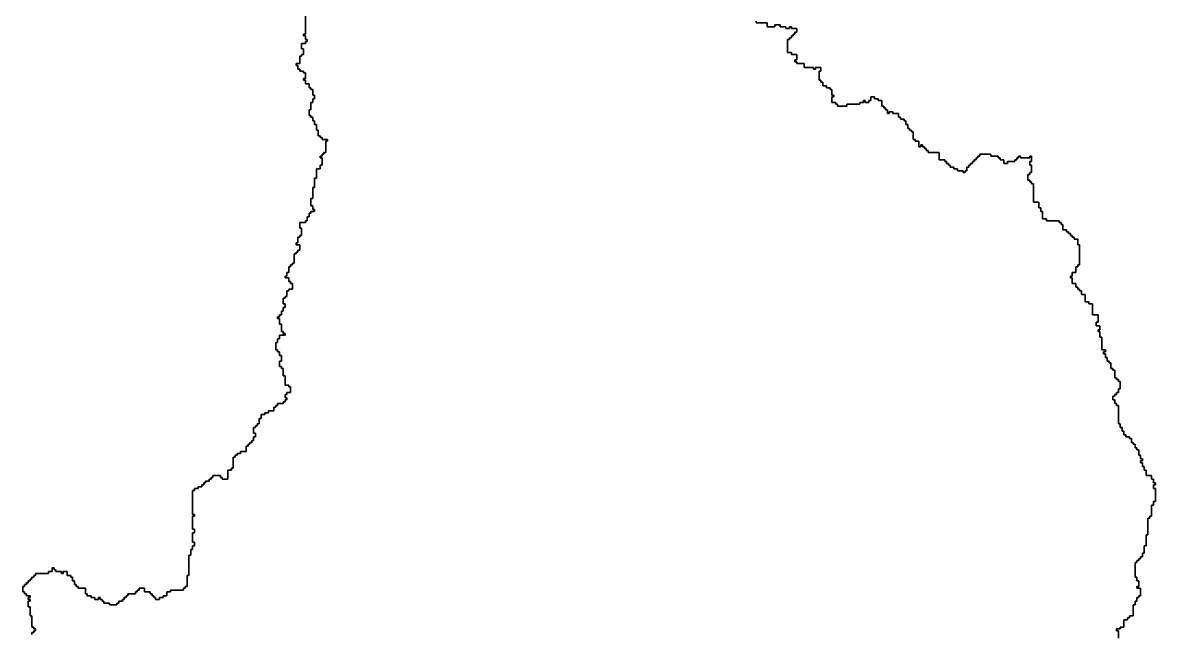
# Model space of a CAD drawing. Header units: inches. Extents: x -98695 to 376223, y 1122520 to 1501782.
# Drawn here: x 20467 to 39376, y 1400931 to 1411129 of the extents above; entities that cross this region are included whole.
import ezdxf

# ---------------------------------------------------------------- set-up
doc = ezdxf.new("R2010")
doc.units = ezdxf.units.IN
doc.header["$MEASUREMENT"] = 0
doc.layers.add('subs1', color=7, linetype='Continuous', true_color=0xc8dcf7)

msp = doc.modelspace()

# ---------------------------------------------------------------- linework, layer by layer
at = {"layer": 'subs1'}
for points in [[(20621, 1400912), (20621, 1400943), (20652, 1400943), (20652, 1400974), (20682, 1400974), (20682, 1401005), (20652, 1401005), (20652, 1401036), (20621, 1401036), (20621, 1401221), (20590, 1401221), (20590, 1401375), (20559, 1401375), (20559, 1401468), (20590, 1401468), (20590, 1401498), (20559, 1401498), (20559, 1401529), (20590, 1401529), (20590, 1401560), (20528, 1401560), (20528, 1401591), (20497, 1401591), (20497, 1401622), (20467, 1401622), (20467, 1401714), (20497, 1401714), (20497, 1401745), (20528, 1401745), (20528, 1401776), (20559, 1401776), (20559, 1401807), (20590, 1401807), (20590, 1401838), (20621, 1401838), (20621, 1401869), (20652, 1401869), (20652, 1401899), (20682, 1401899), (20682, 1401930), (20898, 1401930), (20898, 1401961), (20960, 1401961), (20960, 1402023), (20991, 1402023), (20991, 1401992), (21022, 1401992), (21022, 1401961), (21114, 1401961), (21114, 1401930), (21145, 1401930), (21145, 1401961), (21207, 1401961), (21207, 1401899), (21269, 1401899), (21269, 1401869), (21299, 1401869), (21299, 1401807), (21330, 1401807), (21330, 1401745), (21361, 1401745), (21361, 1401714), (21392, 1401714), (21392, 1401684), (21515, 1401684), (21515, 1401591), (21546, 1401591), (21546, 1401560), (21608, 1401560), (21608, 1401529), (21670, 1401529), (21670, 1401498), (21731, 1401498), (21731, 1401529), (21762, 1401529), (21762, 1401498), (21793, 1401498), (21793, 1401468), (21824, 1401468), (21824, 1401437), (21916, 1401437), (21916, 1401406), (22040, 1401406), (22040, 1401437), (22071, 1401437), (22071, 1401468), (22132, 1401468), (22132, 1401498), (22163, 1401498), (22163, 1401529), (22194, 1401529), (22194, 1401560), (22225, 1401560), (22225, 1401591), (22348, 1401591), (22348, 1401622), (22379, 1401622), (22379, 1401653), (22410, 1401653), (22410, 1401684), (22502, 1401684), (22502, 1401622), (22595, 1401622), (22595, 1401591), (22626, 1401591), (22626, 1401560), (22657, 1401560), (22657, 1401529), (22687, 1401529), (22687, 1401498), (22749, 1401498), (22749, 1401529), (22811, 1401529), (22811, 1401560), (22873, 1401560), (22873, 1401622), (22934, 1401622), (22934, 1401653), (23150, 1401653), (23150, 1401684), (23181, 1401684), (23181, 1401714), (23212, 1401714), (23212, 1401899), (23243, 1401899), (23243, 1402239), (23274, 1402239), (23274, 1402331), (23304, 1402331), (23304, 1402393), (23335, 1402393), (23335, 1402455), (23304, 1402455), (23304, 1402609), (23335, 1402609), (23335, 1402671), (23304, 1402671), (23304, 1402887), (23335, 1402887), (23335, 1402917), (23304, 1402917), (23304, 1403318), (23335, 1403318), (23335, 1403349), (23397, 1403349), (23397, 1403380), (23459, 1403380), (23459, 1403411), (23489, 1403411), (23489, 1403442), (23520, 1403442), (23520, 1403473), (23582, 1403473), (23582, 1403503), (23613, 1403503), (23613, 1403534), (23644, 1403534), (23644, 1403565), (23767, 1403565), (23767, 1403534), (23798, 1403534), (23798, 1403503), (23891, 1403503), (23891, 1403658), (23952, 1403658), (23952, 1403689), (23983, 1403689), (23983, 1403874), (24014, 1403874), (24014, 1403905), (24045, 1403905), (24045, 1403935), (24106, 1403935), (24106, 1403966), (24199, 1403966), (24199, 1404059), (24230, 1404059), (24230, 1404090), (24261, 1404090), (24261, 1404120), (24292, 1404120), (24292, 1404151), (24322, 1404151), (24322, 1404213), (24353, 1404213), (24353, 1404275), (24322, 1404275), (24322, 1404367), (24353, 1404367), (24353, 1404398), (24384, 1404398), (24384, 1404429), (24415, 1404429), (24415, 1404521), (24446, 1404521), (24446, 1404583), (24507, 1404583), (24507, 1404614), (24569, 1404614), (24569, 1404645), (24662, 1404645), (24662, 1404707), (24693, 1404707), (24693, 1404737), (24723, 1404737), (24723, 1404768), (24816, 1404768), (24816, 1404799), (24847, 1404799), (24847, 1404830), (24878, 1404830), (24878, 1404861), (24847, 1404861), (24847, 1404922), (24878, 1404922), (24878, 1404953), (24939, 1404953), (24939, 1405046), (24908, 1405046), (24908, 1405077), (24847, 1405077), (24847, 1405231), (24816, 1405231), (24816, 1405354), (24785, 1405354), (24785, 1405385), (24754, 1405385), (24754, 1405478), (24785, 1405478), (24785, 1405570), (24754, 1405570), (24754, 1405632), (24723, 1405632), (24723, 1405663), (24693, 1405663), (24693, 1405786), (24723, 1405786), (24723, 1405848), (24754, 1405848), (24754, 1405910), (24847, 1405910), (24847, 1405940), (24816, 1405940), (24816, 1405971), (24785, 1405971), (24785, 1406095), (24754, 1406095), (24754, 1406187), (24723, 1406187), (24723, 1406218), (24754, 1406218), (24754, 1406249), (24785, 1406249), (24785, 1406311), (24816, 1406311), (24816, 1406372), (24847, 1406372), (24847, 1406434), (24816, 1406434), (24816, 1406526), (24847, 1406526), (24847, 1406557), (24878, 1406557), (24878, 1406650), (24908, 1406650), (24908, 1406681), (24970, 1406681), (24970, 1406773), (24939, 1406773), (24939, 1406804), (24908, 1406804), (24908, 1406866), (24847, 1406866), (24847, 1406897), (24878, 1406897), (24878, 1406958), (24908, 1406958), (24908, 1407051), (24939, 1407051), (24939, 1407082), (24970, 1407082), (24970, 1407113), (25001, 1407113), (25001, 1407267), (25032, 1407267), (25032, 1407298), (25063, 1407298), (25063, 1407329), (25094, 1407329), (25094, 1407421), (25032, 1407421), (25032, 1407452), (25063, 1407452), (25063, 1407544), (25094, 1407544), (25094, 1407575), (25124, 1407575), (25124, 1407699), (25094, 1407699), (25094, 1407791), (25186, 1407791), (25186, 1407822), (25217, 1407822), (25217, 1407884), (25248, 1407884), (25248, 1407945), (25279, 1407945), (25279, 1407976), (25340, 1407976), (25340, 1408007), (25309, 1408007), (25309, 1408069), (25279, 1408069), (25279, 1408192), (25309, 1408192), (25309, 1408377), (25340, 1408377), (25340, 1408532), (25371, 1408532), (25371, 1408686), (25433, 1408686), (25433, 1408747), (25464, 1408747), (25464, 1408871), (25433, 1408871), (25433, 1408902), (25464, 1408902), (25464, 1408933), (25495, 1408933), (25495, 1408963), (25525, 1408963), (25525, 1409148), (25556, 1409148), (25556, 1409179), (25464, 1409179), (25464, 1409210), (25433, 1409210), (25433, 1409241), (25402, 1409241), (25402, 1409334), (25371, 1409334), (25371, 1409426), (25340, 1409426), (25340, 1409488), (25309, 1409488), (25309, 1409549), (25279, 1409549), (25279, 1409580), (25248, 1409580), (25248, 1409673), (25279, 1409673), (25279, 1409796), (25309, 1409796), (25309, 1409858), (25340, 1409858), (25340, 1409920), (25309, 1409920), (25309, 1410012), (25279, 1410012), (25279, 1410043), (25248, 1410043), (25248, 1410105), (25186, 1410105), (25186, 1410166), (25155, 1410166), (25155, 1410197), (25186, 1410197), (25186, 1410290), (25155, 1410290), (25155, 1410321), (25094, 1410321), (25094, 1410351), (25063, 1410351), (25063, 1410413), (25032, 1410413), (25032, 1410444), (25094, 1410444), (25094, 1410567), (25124, 1410567), (25124, 1410598), (25155, 1410598), (25155, 1410691), (25124, 1410691), (25124, 1410783), (25186, 1410783), (25186, 1410814), (25217, 1410814), (25217, 1410845), (25186, 1410845), (25186, 1410907), (25155, 1410907), (25155, 1410938), (25186, 1410938), (25186, 1411246)], [(32713, 1411154), (32713, 1411123), (32898, 1411123), (32898, 1411061), (33021, 1411061), (33021, 1411092), (33114, 1411092), (33114, 1411061), (33206, 1411061), (33206, 1411030), (33268, 1411030), (33268, 1411061), (33299, 1411061), (33299, 1411030), (33391, 1411030), (33391, 1410968), (33360, 1410968), (33360, 1410938), (33330, 1410938), (33330, 1410907), (33299, 1410907), (33299, 1410876), (33268, 1410876), (33268, 1410845), (33237, 1410845), (33237, 1410629), (33299, 1410629), (33299, 1410598), (33391, 1410598), (33391, 1410506), (33360, 1410506), (33360, 1410475), (33391, 1410475), (33391, 1410444), (33515, 1410444), (33515, 1410382), (33669, 1410382), (33669, 1410351), (33700, 1410351), (33700, 1410382), (33792, 1410382), (33792, 1410321), (33761, 1410321), (33761, 1410166), (33792, 1410166), (33792, 1410136), (33823, 1410136), (33823, 1410074), (33885, 1410074), (33885, 1410043), (33947, 1410043), (33947, 1410012), (33977, 1410012), (33977, 1409920), (34008, 1409920), (34008, 1409889), (33977, 1409889), (33977, 1409796), (34039, 1409796), (34039, 1409765), (34070, 1409765), (34070, 1409735), (34224, 1409735), (34224, 1409765), (34440, 1409765), (34440, 1409796), (34502, 1409796), (34502, 1409827), (34533, 1409827), (34533, 1409796), (34594, 1409796), (34594, 1409827), (34625, 1409827), (34625, 1409889), (34687, 1409889), (34687, 1409858), (34749, 1409858), (34749, 1409827), (34810, 1409827), (34810, 1409735), (34841, 1409735), (34841, 1409704), (34872, 1409704), (34872, 1409673), (34903, 1409673), (34903, 1409611), (34934, 1409611), (34934, 1409642), (34995, 1409642), (34995, 1409611), (35088, 1409611), (35088, 1409549), (35119, 1409549), (35119, 1409519), (35180, 1409519), (35180, 1409488), (35211, 1409488), (35211, 1409426), (35242, 1409426), (35242, 1409364), (35273, 1409364), (35273, 1409334), (35304, 1409334), (35304, 1409303), (35335, 1409303), (35335, 1409179), (35366, 1409179), (35366, 1409148), (35427, 1409148), (35427, 1409056), (35458, 1409056), (35458, 1409087), (35489, 1409087), (35489, 1409056), (35520, 1409056), (35520, 1409025), (35551, 1409025), (35551, 1408994), (35581, 1408994), (35581, 1408963), (35767, 1408963), (35767, 1408840), (35859, 1408840), (35859, 1408809), (35890, 1408809), (35890, 1408778), (35921, 1408778), (35921, 1408747), (35952, 1408747), (35952, 1408717), (36013, 1408717), (36013, 1408686), (36075, 1408686), (36075, 1408655), (36168, 1408655), (36168, 1408624), (36198, 1408624), (36198, 1408655), (36229, 1408655), (36229, 1408717), (36260, 1408717), (36260, 1408747), (36291, 1408747), (36291, 1408778), (36322, 1408778), (36322, 1408809), (36353, 1408809), (36353, 1408840), (36383, 1408840), (36383, 1408871), (36414, 1408871), (36414, 1408902), (36445, 1408902), (36445, 1408933), (36630, 1408933), (36630, 1408902), (36754, 1408902), (36754, 1408871), (36784, 1408871), (36784, 1408840), (36846, 1408840), (36846, 1408778), (36908, 1408778), (36908, 1408809), (37031, 1408809), (37031, 1408840), (37062, 1408840), (37062, 1408871), (37093, 1408871), (37093, 1408902), (37124, 1408902), (37124, 1408871), (37278, 1408871), (37278, 1408902), (37309, 1408902), (37309, 1408809), (37278, 1408809), (37278, 1408747), (37309, 1408747), (37309, 1408624), (37278, 1408624), (37278, 1408593), (37247, 1408593), (37247, 1408501), (37278, 1408501), (37278, 1408470), (37309, 1408470), (37309, 1408439), (37340, 1408439), (37340, 1408131), (37432, 1408131), (37432, 1408038), (37463, 1408038), (37463, 1407976), (37494, 1407976), (37494, 1407853), (37556, 1407853), (37556, 1407822), (37772, 1407822), (37772, 1407791), (37802, 1407791), (37802, 1407760), (37833, 1407760), (37833, 1407668), (37895, 1407668), (37895, 1407637), (37926, 1407637), (37926, 1407606), (37957, 1407606), (37957, 1407575), (37988, 1407575), (37988, 1407544), (38018, 1407544), (38018, 1407514), (38080, 1407514), (38080, 1407421), (38111, 1407421), (38111, 1407082), (38080, 1407082), (38080, 1407051), (38049, 1407051), (38049, 1406958), (37988, 1406958), (37988, 1406897), (37957, 1406897), (37957, 1406866), (37988, 1406866), (37988, 1406773), (38049, 1406773), (38049, 1406712), (38080, 1406712), (38080, 1406681), (38111, 1406681), (38111, 1406650), (38142, 1406650), (38142, 1406588), (38203, 1406588), (38203, 1406465), (38265, 1406465), (38265, 1406434), (38327, 1406434), (38327, 1406249), (38419, 1406249), (38419, 1406125), (38389, 1406125), (38389, 1406064), (38450, 1406064), (38450, 1406002), (38419, 1406002), (38419, 1405971), (38450, 1405971), (38450, 1405879), (38481, 1405879), (38481, 1405663), (38543, 1405663), (38543, 1405632), (38512, 1405632), (38512, 1405601), (38543, 1405601), (38543, 1405539), (38574, 1405539), (38574, 1405478), (38604, 1405478), (38604, 1405447), (38635, 1405447), (38635, 1405354), (38666, 1405354), (38666, 1405323), (38697, 1405323), (38697, 1405200), (38728, 1405200), (38728, 1405169), (38759, 1405169), (38759, 1405138), (38790, 1405138), (38790, 1405015), (38759, 1405015), (38759, 1404953), (38728, 1404953), (38728, 1404922), (38697, 1404922), (38697, 1404892), (38666, 1404892), (38666, 1404830), (38697, 1404830), (38697, 1404768), (38728, 1404768), (38728, 1404737), (38759, 1404737), (38759, 1404429), (38790, 1404429), (38790, 1404367), (38820, 1404367), (38820, 1404306), (38851, 1404306), (38851, 1404244), (38882, 1404244), (38882, 1404213), (38944, 1404213), (38944, 1404182), (38975, 1404182), (38975, 1404120), (39005, 1404120), (39005, 1404090), (39036, 1404090), (39036, 1404028), (39067, 1404028), (39067, 1403997), (39098, 1403997), (39098, 1403905), (39129, 1403905), (39129, 1403843), (39160, 1403843), (39160, 1403812), (39129, 1403812), (39129, 1403781), (39160, 1403781), (39160, 1403719), (39191, 1403719), (39191, 1403658), (39221, 1403658), (39221, 1403565), (39314, 1403565), (39314, 1403503), (39345, 1403503), (39345, 1403442), (39376, 1403442), (39376, 1403411), (39345, 1403411), (39345, 1403349), (39376, 1403349), (39376, 1403133), (39345, 1403133), (39345, 1403072), (39314, 1403072), (39314, 1402887), (39283, 1402887), (39283, 1402856), (39252, 1402856), (39252, 1402578), (39221, 1402578), (39221, 1402393), (39191, 1402393), (39191, 1402270), (39160, 1402270), (39160, 1402208), (39129, 1402208), (39129, 1402177), (39098, 1402177), (39098, 1402146), (39067, 1402146), (39067, 1402115), (39036, 1402115), (39036, 1401869), (39067, 1401869), (39067, 1401807), (39098, 1401807), (39098, 1401714), (39067, 1401714), (39067, 1401684), (39129, 1401684), (39129, 1401560), (39098, 1401560), (39098, 1401529), (39067, 1401529), (39067, 1401468), (39036, 1401468), (39036, 1401406), (39005, 1401406), (39005, 1401221), (38944, 1401221), (38944, 1401190), (38913, 1401190), (38913, 1401159), (38851, 1401159), (38851, 1401036), (38790, 1401036), (38790, 1401005), (38728, 1401005), (38728, 1400974), (38759, 1400974), (38759, 1400851)]]:
    msp.add_lwpolyline(points, dxfattribs=at)
for points in [[(25186, 1411246, 0), (25186, 1410938, 0), (25155, 1410938, 0), (25155, 1410907, 0), (25186, 1410907, 0), (25186, 1410845, 0), (25217, 1410845, 0), (25217, 1410814, 0), (25186, 1410814, 0), (25186, 1410783, 0), (25124, 1410783, 0), (25124, 1410691, 0), (25155, 1410691, 0), (25155, 1410598, 0), (25124, 1410598, 0), (25124, 1410567, 0), (25094, 1410567, 0), (25094, 1410444, 0), (25032, 1410444, 0), (25032, 1410413, 0), (25063, 1410413, 0), (25063, 1410351, 0), (25094, 1410351, 0), (25094, 1410321, 0), (25155, 1410321, 0), (25155, 1410290, 0), (25186, 1410290, 0), (25186, 1410197, 0), (25155, 1410197, 0), (25155, 1410166, 0), (25186, 1410166, 0), (25186, 1410105, 0), (25248, 1410105, 0), (25248, 1410043, 0), (25279, 1410043, 0), (25279, 1410012, 0), (25309, 1410012, 0), (25309, 1409920, 0), (25340, 1409920, 0), (25340, 1409858, 0), (25309, 1409858, 0), (25309, 1409796, 0), (25279, 1409796, 0), (25279, 1409673, 0), (25248, 1409673, 0), (25248, 1409580, 0), (25279, 1409580, 0), (25279, 1409549, 0), (25309, 1409549, 0), (25309, 1409488, 0), (25340, 1409488, 0), (25340, 1409426, 0), (25371, 1409426, 0), (25371, 1409334, 0), (25402, 1409334, 0), (25402, 1409241, 0), (25433, 1409241, 0), (25433, 1409210, 0), (25464, 1409210, 0), (25464, 1409179, 0), (25556, 1409179, 0), (25556, 1409148, 0), (25525, 1409148, 0), (25525, 1408963, 0), (25495, 1408963, 0), (25495, 1408933, 0), (25464, 1408933, 0), (25464, 1408902, 0), (25433, 1408902, 0), (25433, 1408871, 0), (25464, 1408871, 0), (25464, 1408747, 0), (25433, 1408747, 0), (25433, 1408686, 0), (25371, 1408686, 0), (25371, 1408532, 0), (25340, 1408532, 0), (25340, 1408377, 0), (25309, 1408377, 0), (25309, 1408192, 0), (25279, 1408192, 0), (25279, 1408069, 0), (25309, 1408069, 0), (25309, 1408007, 0), (25340, 1408007, 0), (25340, 1407976, 0), (25279, 1407976, 0), (25279, 1407945, 0), (25248, 1407945, 0), (25248, 1407884, 0), (25217, 1407884, 0), (25217, 1407822, 0), (25186, 1407822, 0), (25186, 1407791, 0), (25094, 1407791, 0), (25094, 1407699, 0), (25124, 1407699, 0), (25124, 1407575, 0), (25094, 1407575, 0), (25094, 1407544, 0), (25063, 1407544, 0), (25063, 1407452, 0), (25032, 1407452, 0), (25032, 1407421, 0), (25094, 1407421, 0), (25094, 1407329, 0), (25063, 1407329, 0), (25063, 1407298, 0), (25032, 1407298, 0), (25032, 1407267, 0), (25001, 1407267, 0), (25001, 1407113, 0), (24970, 1407113, 0), (24970, 1407082, 0), (24939, 1407082, 0), (24939, 1407051, 0), (24908, 1407051, 0), (24908, 1406958, 0), (24878, 1406958, 0), (24878, 1406897, 0), (24847, 1406897, 0), (24847, 1406866, 0), (24908, 1406866, 0), (24908, 1406804, 0), (24939, 1406804, 0), (24939, 1406773, 0), (24970, 1406773, 0), (24970, 1406681, 0), (24908, 1406681, 0), (24908, 1406650, 0), (24878, 1406650, 0), (24878, 1406557, 0), (24847, 1406557, 0), (24847, 1406526, 0), (24816, 1406526, 0), (24816, 1406434, 0), (24847, 1406434, 0), (24847, 1406372, 0), (24816, 1406372, 0), (24816, 1406311, 0), (24785, 1406311, 0), (24785, 1406249, 0), (24754, 1406249, 0), (24754, 1406218, 0), (24723, 1406218, 0), (24723, 1406187, 0), (24754, 1406187, 0), (24754, 1406095, 0), (24785, 1406095, 0), (24785, 1405971, 0), (24816, 1405971, 0), (24816, 1405940, 0), (24847, 1405940, 0), (24847, 1405910, 0), (24754, 1405910, 0), (24754, 1405848, 0), (24723, 1405848, 0), (24723, 1405786, 0), (24693, 1405786, 0), (24693, 1405663, 0), (24723, 1405663, 0), (24723, 1405632, 0), (24754, 1405632, 0), (24754, 1405570, 0), (24785, 1405570, 0), (24785, 1405478, 0), (24754, 1405478, 0), (24754, 1405385, 0), (24785, 1405385, 0), (24785, 1405354, 0), (24816, 1405354, 0), (24816, 1405231, 0), (24847, 1405231, 0), (24847, 1405077, 0), (24908, 1405077, 0), (24908, 1405046, 0), (24939, 1405046, 0), (24939, 1404953, 0), (24878, 1404953, 0), (24878, 1404922, 0), (24847, 1404922, 0), (24847, 1404861, 0), (24878, 1404861, 0), (24878, 1404830, 0), (24847, 1404830, 0), (24847, 1404799, 0), (24816, 1404799, 0), (24816, 1404768, 0), (24723, 1404768, 0), (24723, 1404737, 0), (24693, 1404737, 0), (24693, 1404707, 0), (24662, 1404707, 0), (24662, 1404645, 0), (24569, 1404645, 0), (24569, 1404614, 0), (24507, 1404614, 0), (24507, 1404583, 0), (24446, 1404583, 0), (24446, 1404521, 0), (24415, 1404521, 0), (24415, 1404429, 0), (24384, 1404429, 0), (24384, 1404398, 0), (24353, 1404398, 0), (24353, 1404367, 0), (24322, 1404367, 0), (24322, 1404275, 0), (24353, 1404275, 0), (24353, 1404213, 0), (24322, 1404213, 0), (24322, 1404151, 0), (24292, 1404151, 0), (24292, 1404120, 0), (24261, 1404120, 0), (24261, 1404090, 0), (24230, 1404090, 0), (24230, 1404059, 0), (24199, 1404059, 0), (24199, 1403966, 0), (24106, 1403966, 0), (24106, 1403935, 0), (24045, 1403935, 0), (24045, 1403905, 0), (24014, 1403905, 0), (24014, 1403874, 0), (23983, 1403874, 0), (23983, 1403689, 0), (23952, 1403689, 0), (23952, 1403658, 0), (23891, 1403658, 0), (23891, 1403503, 0), (23798, 1403503, 0), (23798, 1403534, 0), (23767, 1403534, 0), (23767, 1403565, 0), (23644, 1403565, 0), (23644, 1403534, 0), (23613, 1403534, 0), (23613, 1403503, 0), (23582, 1403503, 0), (23582, 1403473, 0), (23520, 1403473, 0), (23520, 1403442, 0), (23489, 1403442, 0), (23489, 1403411, 0), (23459, 1403411, 0), (23459, 1403380, 0), (23397, 1403380, 0), (23397, 1403349, 0), (23335, 1403349, 0), (23335, 1403318, 0), (23304, 1403318, 0), (23304, 1402917, 0), (23335, 1402917, 0), (23335, 1402887, 0), (23304, 1402887, 0), (23304, 1402671, 0), (23335, 1402671, 0), (23335, 1402609, 0), (23304, 1402609, 0), (23304, 1402455, 0), (23335, 1402455, 0), (23335, 1402393, 0), (23304, 1402393, 0), (23304, 1402331, 0), (23274, 1402331, 0), (23274, 1402239, 0), (23243, 1402239, 0), (23243, 1401899, 0), (23212, 1401899, 0), (23212, 1401714, 0), (23181, 1401714, 0), (23181, 1401684, 0), (23150, 1401684, 0), (23150, 1401653, 0), (22934, 1401653, 0), (22934, 1401622, 0), (22873, 1401622, 0), (22873, 1401560, 0), (22811, 1401560, 0), (22811, 1401529, 0), (22749, 1401529, 0), (22749, 1401498, 0), (22687, 1401498, 0), (22687, 1401529, 0), (22657, 1401529, 0), (22657, 1401560, 0), (22626, 1401560, 0), (22626, 1401591, 0), (22595, 1401591, 0), (22595, 1401622, 0), (22502, 1401622, 0), (22502, 1401684, 0), (22410, 1401684, 0), (22410, 1401653, 0), (22379, 1401653, 0), (22379, 1401622, 0), (22348, 1401622, 0), (22348, 1401591, 0), (22225, 1401591, 0), (22225, 1401560, 0), (22194, 1401560, 0), (22194, 1401529, 0), (22163, 1401529, 0), (22163, 1401498, 0), (22132, 1401498, 0), (22132, 1401468, 0), (22071, 1401468, 0), (22071, 1401437, 0), (22040, 1401437, 0), (22040, 1401406, 0), (21916, 1401406, 0), (21916, 1401437, 0), (21824, 1401437, 0), (21824, 1401468, 0), (21793, 1401468, 0), (21793, 1401498, 0), (21762, 1401498, 0), (21762, 1401529, 0), (21731, 1401529, 0), (21731, 1401498, 0), (21670, 1401498, 0), (21670, 1401529, 0), (21608, 1401529, 0), (21608, 1401560, 0), (21546, 1401560, 0), (21546, 1401591, 0), (21515, 1401591, 0), (21515, 1401684, 0), (21392, 1401684, 0), (21392, 1401714, 0), (21361, 1401714, 0), (21361, 1401745, 0), (21330, 1401745, 0), (21330, 1401807, 0), (21299, 1401807, 0), (21299, 1401869, 0), (21269, 1401869, 0), (21269, 1401899, 0), (21207, 1401899, 0), (21207, 1401961, 0), (21145, 1401961, 0), (21145, 1401930, 0), (21114, 1401930, 0), (21114, 1401961, 0), (21022, 1401961, 0), (21022, 1401992, 0), (20991, 1401992, 0), (20991, 1402023, 0), (20960, 1402023, 0), (20960, 1401961, 0), (20898, 1401961, 0), (20898, 1401930, 0), (20682, 1401930, 0), (20682, 1401899, 0), (20652, 1401899, 0), (20652, 1401869, 0), (20621, 1401869, 0), (20621, 1401838, 0), (20590, 1401838, 0), (20590, 1401807, 0), (20559, 1401807, 0), (20559, 1401776, 0), (20528, 1401776, 0), (20528, 1401745, 0), (20497, 1401745, 0), (20497, 1401714, 0), (20467, 1401714, 0), (20467, 1401622, 0), (20497, 1401622, 0), (20497, 1401591, 0), (20528, 1401591, 0), (20528, 1401560, 0), (20590, 1401560, 0), (20590, 1401529, 0), (20559, 1401529, 0), (20559, 1401498, 0), (20590, 1401498, 0), (20590, 1401468, 0), (20559, 1401468, 0), (20559, 1401375, 0), (20590, 1401375, 0), (20590, 1401221, 0), (20621, 1401221, 0), (20621, 1401036, 0), (20652, 1401036, 0), (20652, 1401005, 0), (20682, 1401005, 0), (20682, 1400974, 0), (20652, 1400974, 0), (20652, 1400943, 0), (20621, 1400943, 0), (20621, 1400912, 0)], [(38759, 1400851, 0), (38759, 1400974, 0), (38728, 1400974, 0), (38728, 1401005, 0), (38790, 1401005, 0), (38790, 1401036, 0), (38851, 1401036, 0), (38851, 1401159, 0), (38913, 1401159, 0), (38913, 1401190, 0), (38944, 1401190, 0), (38944, 1401221, 0), (39005, 1401221, 0), (39005, 1401406, 0), (39036, 1401406, 0), (39036, 1401468, 0), (39067, 1401468, 0), (39067, 1401529, 0), (39098, 1401529, 0), (39098, 1401560, 0), (39129, 1401560, 0), (39129, 1401684, 0), (39067, 1401684, 0), (39067, 1401714, 0), (39098, 1401714, 0), (39098, 1401807, 0), (39067, 1401807, 0), (39067, 1401869, 0), (39036, 1401869, 0), (39036, 1402115, 0), (39067, 1402115, 0), (39067, 1402146, 0), (39098, 1402146, 0), (39098, 1402177, 0), (39129, 1402177, 0), (39129, 1402208, 0), (39160, 1402208, 0), (39160, 1402270, 0), (39191, 1402270, 0), (39191, 1402393, 0), (39221, 1402393, 0), (39221, 1402578, 0), (39252, 1402578, 0), (39252, 1402856, 0), (39283, 1402856, 0), (39283, 1402887, 0), (39314, 1402887, 0), (39314, 1403072, 0), (39345, 1403072, 0), (39345, 1403133, 0), (39376, 1403133, 0), (39376, 1403349, 0), (39345, 1403349, 0), (39345, 1403411, 0), (39376, 1403411, 0), (39376, 1403442, 0), (39345, 1403442, 0), (39345, 1403503, 0), (39314, 1403503, 0), (39314, 1403565, 0), (39221, 1403565, 0), (39221, 1403658, 0), (39191, 1403658, 0), (39191, 1403719, 0), (39160, 1403719, 0), (39160, 1403781, 0), (39129, 1403781, 0), (39129, 1403812, 0), (39160, 1403812, 0), (39160, 1403843, 0), (39129, 1403843, 0), (39129, 1403905, 0), (39098, 1403905, 0), (39098, 1403997, 0), (39067, 1403997, 0), (39067, 1404028, 0), (39036, 1404028, 0), (39036, 1404090, 0), (39005, 1404090, 0), (39005, 1404120, 0), (38975, 1404120, 0), (38975, 1404182, 0), (38944, 1404182, 0), (38944, 1404213, 0), (38882, 1404213, 0), (38882, 1404244, 0), (38851, 1404244, 0), (38851, 1404306, 0), (38820, 1404306, 0), (38820, 1404367, 0), (38790, 1404367, 0), (38790, 1404429, 0), (38759, 1404429, 0), (38759, 1404737, 0), (38728, 1404737, 0), (38728, 1404768, 0), (38697, 1404768, 0), (38697, 1404830, 0), (38666, 1404830, 0), (38666, 1404892, 0), (38697, 1404892, 0), (38697, 1404922, 0), (38728, 1404922, 0), (38728, 1404953, 0), (38759, 1404953, 0), (38759, 1405015, 0), (38790, 1405015, 0), (38790, 1405138, 0), (38759, 1405138, 0), (38759, 1405169, 0), (38728, 1405169, 0), (38728, 1405200, 0), (38697, 1405200, 0), (38697, 1405323, 0), (38666, 1405323, 0), (38666, 1405354, 0), (38635, 1405354, 0), (38635, 1405447, 0), (38604, 1405447, 0), (38604, 1405478, 0), (38574, 1405478, 0), (38574, 1405539, 0), (38543, 1405539, 0), (38543, 1405601, 0), (38512, 1405601, 0), (38512, 1405632, 0), (38543, 1405632, 0), (38543, 1405663, 0), (38481, 1405663, 0), (38481, 1405879, 0), (38450, 1405879, 0), (38450, 1405971, 0), (38419, 1405971, 0), (38419, 1406002, 0), (38450, 1406002, 0), (38450, 1406064, 0), (38389, 1406064, 0), (38389, 1406125, 0), (38419, 1406125, 0), (38419, 1406249, 0), (38327, 1406249, 0), (38327, 1406434, 0), (38265, 1406434, 0), (38265, 1406465, 0), (38203, 1406465, 0), (38203, 1406588, 0), (38142, 1406588, 0), (38142, 1406650, 0), (38111, 1406650, 0), (38111, 1406681, 0), (38080, 1406681, 0), (38080, 1406712, 0), (38049, 1406712, 0), (38049, 1406773, 0), (37988, 1406773, 0), (37988, 1406866, 0), (37957, 1406866, 0), (37957, 1406897, 0), (37988, 1406897, 0), (37988, 1406958, 0), (38049, 1406958, 0), (38049, 1407051, 0), (38080, 1407051, 0), (38080, 1407082, 0), (38111, 1407082, 0), (38111, 1407421, 0), (38080, 1407421, 0), (38080, 1407514, 0), (38018, 1407514, 0), (38018, 1407544, 0), (37988, 1407544, 0), (37988, 1407575, 0), (37957, 1407575, 0), (37957, 1407606, 0), (37926, 1407606, 0), (37926, 1407637, 0), (37895, 1407637, 0), (37895, 1407668, 0), (37833, 1407668, 0), (37833, 1407760, 0), (37802, 1407760, 0), (37802, 1407791, 0), (37772, 1407791, 0), (37772, 1407822, 0), (37556, 1407822, 0), (37556, 1407853, 0), (37494, 1407853, 0), (37494, 1407976, 0), (37463, 1407976, 0), (37463, 1408038, 0), (37432, 1408038, 0), (37432, 1408131, 0), (37340, 1408131, 0), (37340, 1408439, 0), (37309, 1408439, 0), (37309, 1408470, 0), (37278, 1408470, 0), (37278, 1408501, 0), (37247, 1408501, 0), (37247, 1408593, 0), (37278, 1408593, 0), (37278, 1408624, 0), (37309, 1408624, 0), (37309, 1408747, 0), (37278, 1408747, 0), (37278, 1408809, 0), (37309, 1408809, 0), (37309, 1408902, 0), (37278, 1408902, 0), (37278, 1408871, 0), (37124, 1408871, 0), (37124, 1408902, 0), (37093, 1408902, 0), (37093, 1408871, 0), (37062, 1408871, 0), (37062, 1408840, 0), (37031, 1408840, 0), (37031, 1408809, 0), (36908, 1408809, 0), (36908, 1408778, 0), (36846, 1408778, 0), (36846, 1408840, 0), (36784, 1408840, 0), (36784, 1408871, 0), (36754, 1408871, 0), (36754, 1408902, 0), (36630, 1408902, 0), (36630, 1408933, 0), (36445, 1408933, 0), (36445, 1408902, 0), (36414, 1408902, 0), (36414, 1408871, 0), (36383, 1408871, 0), (36383, 1408840, 0), (36353, 1408840, 0), (36353, 1408809, 0), (36322, 1408809, 0), (36322, 1408778, 0), (36291, 1408778, 0), (36291, 1408747, 0), (36260, 1408747, 0), (36260, 1408717, 0), (36229, 1408717, 0), (36229, 1408655, 0), (36198, 1408655, 0), (36198, 1408624, 0), (36168, 1408624, 0), (36168, 1408655, 0), (36075, 1408655, 0), (36075, 1408686, 0), (36013, 1408686, 0), (36013, 1408717, 0), (35952, 1408717, 0), (35952, 1408747, 0), (35921, 1408747, 0), (35921, 1408778, 0), (35890, 1408778, 0), (35890, 1408809, 0), (35859, 1408809, 0), (35859, 1408840, 0), (35767, 1408840, 0), (35767, 1408963, 0), (35581, 1408963, 0), (35581, 1408994, 0), (35551, 1408994, 0), (35551, 1409025, 0), (35520, 1409025, 0), (35520, 1409056, 0), (35489, 1409056, 0), (35489, 1409087, 0), (35458, 1409087, 0), (35458, 1409056, 0), (35427, 1409056, 0), (35427, 1409148, 0), (35366, 1409148, 0), (35366, 1409179, 0), (35335, 1409179, 0), (35335, 1409303, 0), (35304, 1409303, 0), (35304, 1409334, 0), (35273, 1409334, 0), (35273, 1409364, 0), (35242, 1409364, 0), (35242, 1409426, 0), (35211, 1409426, 0), (35211, 1409488, 0), (35180, 1409488, 0), (35180, 1409519, 0), (35119, 1409519, 0), (35119, 1409549, 0), (35088, 1409549, 0), (35088, 1409611, 0), (34995, 1409611, 0), (34995, 1409642, 0), (34934, 1409642, 0), (34934, 1409611, 0), (34903, 1409611, 0), (34903, 1409673, 0), (34872, 1409673, 0), (34872, 1409704, 0), (34841, 1409704, 0), (34841, 1409735, 0), (34810, 1409735, 0), (34810, 1409827, 0), (34749, 1409827, 0), (34749, 1409858, 0), (34687, 1409858, 0), (34687, 1409889, 0), (34625, 1409889, 0), (34625, 1409827, 0), (34594, 1409827, 0), (34594, 1409796, 0), (34533, 1409796, 0), (34533, 1409827, 0), (34502, 1409827, 0), (34502, 1409796, 0), (34440, 1409796, 0), (34440, 1409765, 0), (34224, 1409765, 0), (34224, 1409735, 0), (34070, 1409735, 0), (34070, 1409765, 0), (34039, 1409765, 0), (34039, 1409796, 0), (33977, 1409796, 0), (33977, 1409889, 0), (34008, 1409889, 0), (34008, 1409920, 0), (33977, 1409920, 0), (33977, 1410012, 0), (33947, 1410012, 0), (33947, 1410043, 0), (33885, 1410043, 0), (33885, 1410074, 0), (33823, 1410074, 0), (33823, 1410136, 0), (33792, 1410136, 0), (33792, 1410166, 0), (33761, 1410166, 0), (33761, 1410321, 0), (33792, 1410321, 0), (33792, 1410382, 0), (33700, 1410382, 0), (33700, 1410351, 0), (33669, 1410351, 0), (33669, 1410382, 0), (33515, 1410382, 0), (33515, 1410444, 0), (33391, 1410444, 0), (33391, 1410475, 0), (33360, 1410475, 0), (33360, 1410506, 0), (33391, 1410506, 0), (33391, 1410598, 0), (33299, 1410598, 0), (33299, 1410629, 0), (33237, 1410629, 0), (33237, 1410845, 0), (33268, 1410845, 0), (33268, 1410876, 0), (33299, 1410876, 0), (33299, 1410907, 0), (33330, 1410907, 0), (33330, 1410938, 0), (33360, 1410938, 0), (33360, 1410968, 0), (33391, 1410968, 0), (33391, 1411030, 0), (33299, 1411030, 0), (33299, 1411061, 0), (33268, 1411061, 0), (33268, 1411030, 0), (33206, 1411030, 0), (33206, 1411061, 0), (33114, 1411061, 0), (33114, 1411092, 0), (33021, 1411092, 0), (33021, 1411061, 0), (32898, 1411061, 0), (32898, 1411123, 0), (32713, 1411123, 0), (32713, 1411154, 0)]]:
    msp.add_polyline3d(points, dxfattribs=at)

doc.saveas('drawing.dxf')
